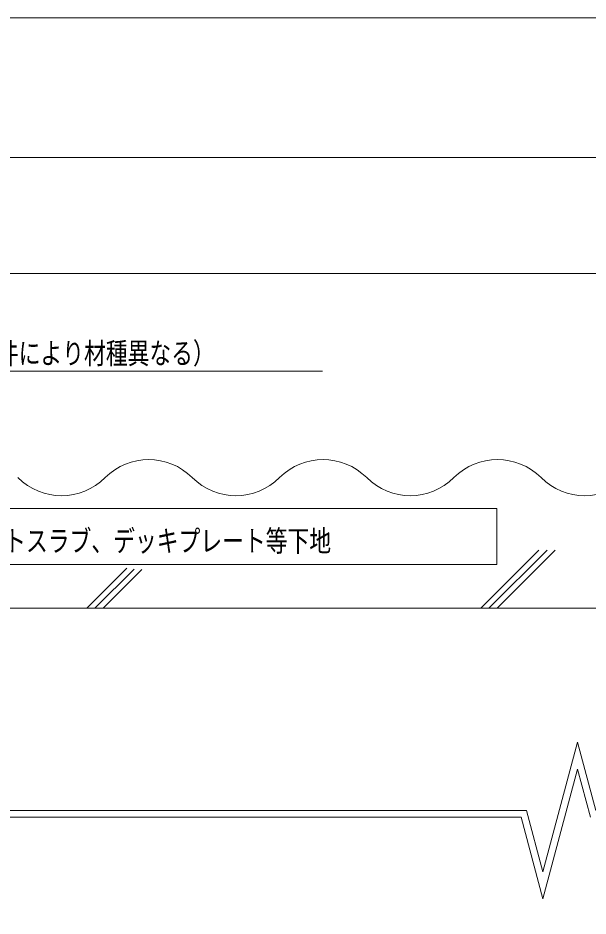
# Model space of a CAD drawing. Units: millimetres, scale not verified. Extents: x -205 to 205, y -142 to 142.
# Drawn here: x -14.5 to 34.5, y -71.9 to 5.5 of the extents above; entities that cross this region are included whole.
import ezdxf
from ezdxf.enums import TextEntityAlignment as Align

# ---------------------------------------------------------------- set-up
doc = ezdxf.new("R2010")
doc.units = ezdxf.units.MM
doc.header["$LTSCALE"] = 0.25
for name, color, linetype, lineweight in [('1-1_1-0 断面', 7, 'Continuous', 18), ('1-2_1-1 寸法', 7, 'Continuous', 18), ('1-3_1-2 文字', 7, 'Continuous', 18), ('F-2_F-1 レイアウト', 7, 'Continuous', 18)]:
    doc.layers.add(name, color=color, linetype=linetype, lineweight=lineweight)
doc.styles.add('ＭＳ ゴシック', font='')
doc.styles.get('ＭＳ ゴシック').set_extended_font_data('MS Gothic')

msp = doc.modelspace()

# ---------------------------------------------------------------- linework, layer by layer
at = {"layer": '1-1_1-0 断面'}
for p, q in [((-51.638, -6.5366), (200.6873, -6.5366)), ((-51.638, -16.5366), (200.6873, -16.5366)), ((-51.638, -45.3548), (200.6873, -45.3548))]:
    msp.add_line(p, q, dxfattribs=at)
at = {"layer": '1-2_1-1 寸法'}
for p, q in [((25.2903, -45.3548), (30.2903, -40.3548)), ((25.9974, -45.3548), (30.9974, -40.3548)), ((26.7045, -45.3548), (31.7045, -40.3548)), ((-8.6027, -45.3548), (-5.1622, -41.9143)), ((-7.8956, -45.3548), (-4.5301, -41.9893)), ((-7.1885, -45.3548), (-3.8535, -42.0198)), ((33.6283, -56.8957), (30.6382, -68.0548)), ((35.1983, -62.7548), (33.6283, -56.8957)), ((33.6283, -59.2139), (30.6382, -70.373)), ((34.7379, -63.3548), (33.6283, -59.2139)), ((-59.1451, -62.7548), (29.2181, -62.7548)), ((-59.1451, -63.3548), (28.7577, -63.3548)), ((28.7577, -63.3548), (30.6382, -70.373)), ((30.6382, -68.0548), (29.2181, -62.7548))]:
    msp.add_line(p, q, dxfattribs=at)
for centre, start, end in [((-3.272, -37.8608), 45, 135), ((11.728, -37.8608), 45, 135), ((26.728, -37.8608), 45, 135), ((-10.772, -30.3608), 225, 315), ((4.228, -30.3608), 225, 315), ((19.228, -30.3608), 225, 315), ((34.228, -30.3608), 225, 315)]:
    msp.add_arc(centre, 5.3033, start, end, dxfattribs=at)
at = {"layer": '1-3_1-2 文字'}
for p, q in [((-29.4265, -24.947), (11.6831, -24.947)), ((-62.201, -36.7668), (26.6643, -36.7668)), ((26.6643, -36.7668), (26.6643, -41.5855)), ((26.6643, -41.5855), (-62.201, -41.5855))]:
    msp.add_line(p, q, dxfattribs=at)
at = {"layer": 'F-2_F-1 レイアウト'}
msp.add_lwpolyline([(-65, -124.5), (-65, 5.4634), (205, 5.4634)], dxfattribs=at)

# ---------------------------------------------------------------- texts
at = {"layer": '1-3_1-2 文字', "style": 'ＭＳ ゴシック', "width": 0.75}
for s, p in [('ブレース材（条件により材種異なる）', (-29.4674, -24.8696)), ('※コンクリートスラブ、デッキプレート等下地', (-26.9602, -41.0238))]:
    msp.add_text(s, height=1.833, dxfattribs=at).set_placement(p, align=Align.BOTTOM_LEFT)

doc.saveas('drawing.dxf')
